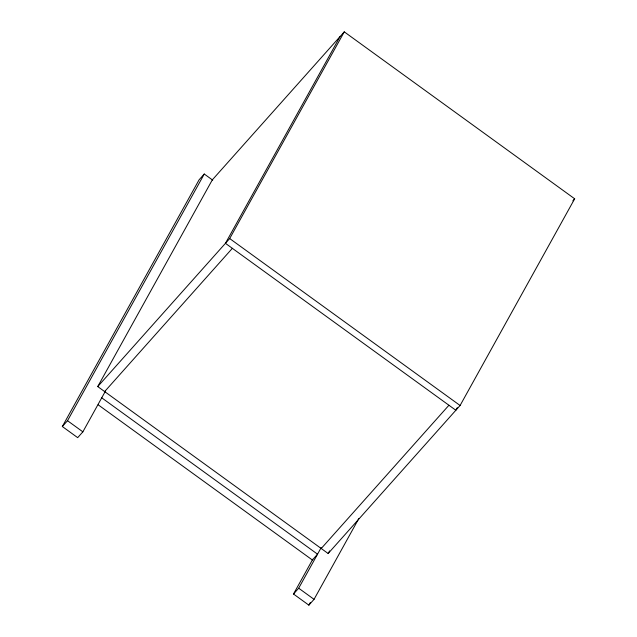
<?xml version="1.0" encoding="UTF-8"?>
<svg xmlns="http://www.w3.org/2000/svg" width="637" height="637" viewBox="0 0 637 637"><rect width="100%" height="100%" fill="white"/><g stroke="black" fill="none" stroke-linecap="round" stroke-linejoin="round"><path stroke-width="0.96" d="M105.503 391.014L82.874 431.838L77.69 437.651L62.33 426.527L199.078 179.833L204.262 174.02L212.702 180.144M62.33 426.527L67.514 420.707L204.262 174.02M97.74 386.571L212.32 179.865L344.267 31.85L574.67 198.792L460.089 405.498L328.143 553.513L97.74 386.571L229.686 238.557L344.267 31.85M340.023 36.612L225.442 243.318L455.845 410.252L457.286 407.648M358.822 518.55L314.049 599.337L308.865 605.15L293.506 594.018L312.759 559.278M293.506 594.018L298.689 588.206L321.136 547.701M328.143 553.513L329.584 550.909M308.865 605.15L310.307 602.546M104.651 391.58L232.354 248.326M572.846 200.83L574.67 198.792M321.231 548.505L448.934 405.243M229.686 238.557L460.089 405.498M101.737 397.814L317.545 554.182L312.361 559.995L98.162 404.798M67.514 420.707L82.874 431.838M298.689 588.206L314.049 599.337"/></g></svg>
